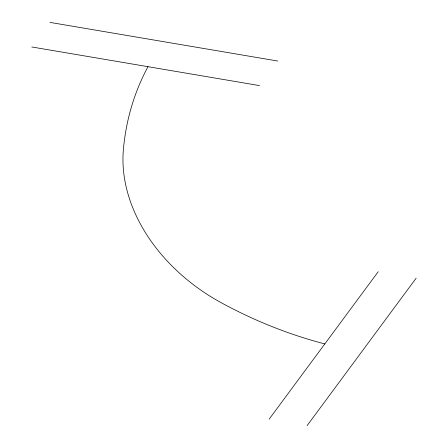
<?xml version="1.0" encoding="UTF-8"?>
<svg xmlns="http://www.w3.org/2000/svg" width="448" height="448" viewBox="0 0 448 448"><rect width="100%" height="100%" fill="white"/><g stroke="black" fill="none" stroke-linecap="round" stroke-linejoin="round"><path stroke-width="0.67" d="M269.17 419.16L378.224 271.701M307.121 425.6L416.175 278.141M50.002 22.4L277.726 61.034M31.825 46.978L259.549 85.607M324.8 343.935A356.003 271.914 28 0 1 221.11 302.652A168.818 128.946 28 0 1 123.396 149.425A356.003 271.914 28 0 1 147.997 66.685"/></g></svg>
